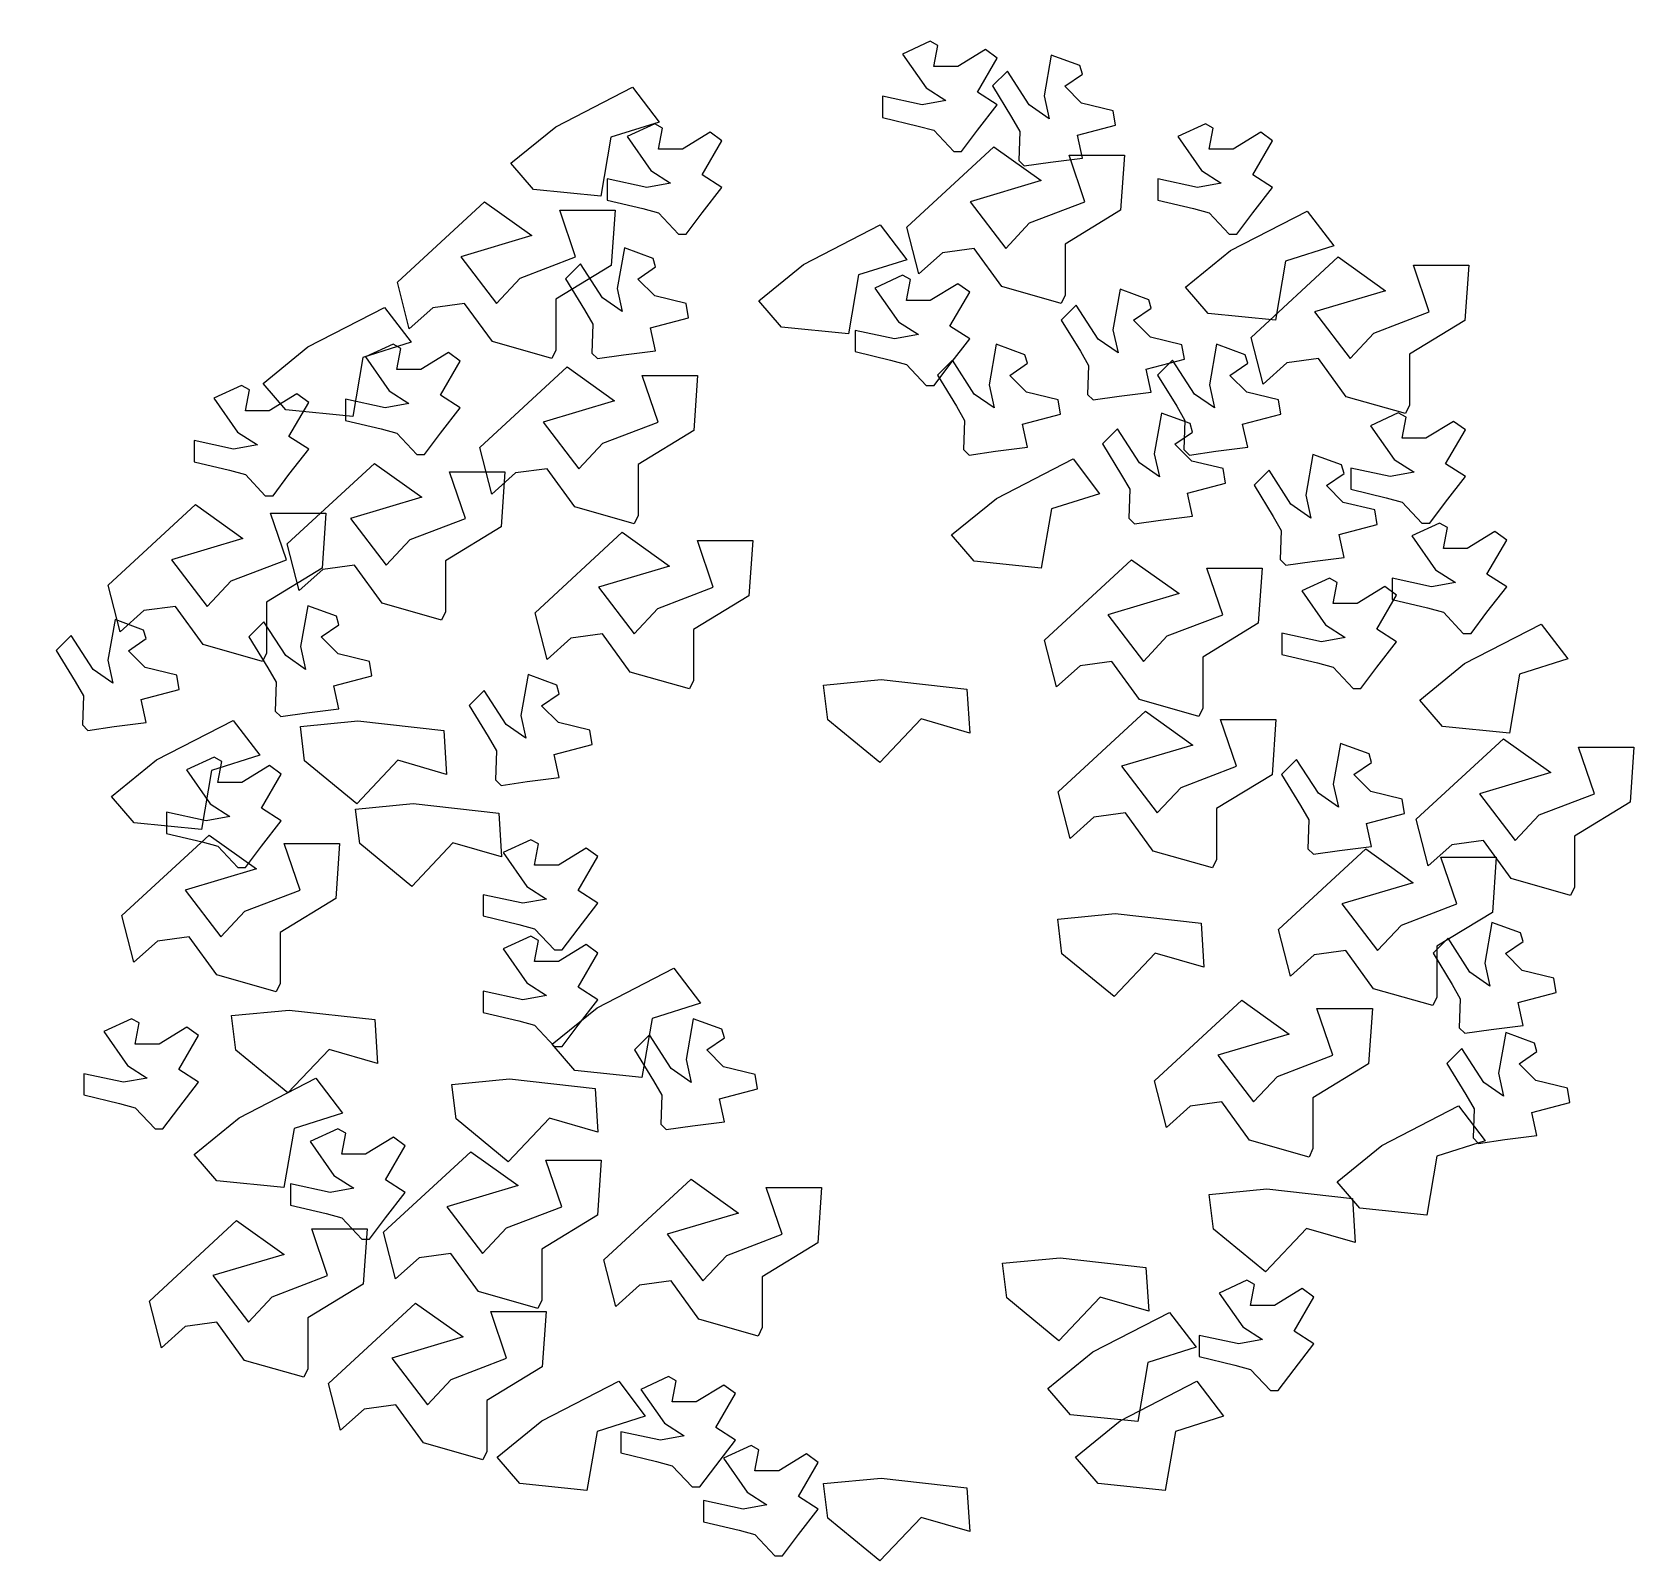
# Model space of a CAD drawing. Extents: x -7.1 to 6.9, y -6.5 to 6.9.
import ezdxf

# ---------------------------------------------------------------- set-up
doc = ezdxf.new("R2010")
doc.units = 0
doc.layers.get('0').update_dxf_attribs({"color": 94, "linetype": 'CONTINUOUS'})

# ---------------------------------------------------------------- blocks, each defined once
blk = doc.blocks.new('BRANCHO1', base_point=(16.66, 36.12))
at = {"color": 0}
for p, q in [((16.573, 36.1498), (16.6363, 36.2083)), ((16.6363, 36.2083), (16.6707, 36.1837)), ((16.7024, 36.1683), (16.6909, 36.2022)), ((16.6909, 36.2022), (16.7311, 36.2022)), ((16.7311, 36.2022), (16.7283, 36.1621)), ((16.6707, 36.1837), (16.619, 36.1683)), ((16.619, 36.1683), (16.6449, 36.1344)), ((16.6622, 36.1529), (16.7024, 36.1683)), ((16.7283, 36.1621), (16.688, 36.1375)), ((16.5817, 36.1159), (16.573, 36.1498)), ((16.6449, 36.1344), (16.6622, 36.1529)), ((16.688, 36.1375), (16.688, 36.1005)), ((16.5989, 36.1313), (16.5817, 36.1159)), ((16.6219, 36.1344), (16.5989, 36.1313)), ((16.642, 36.1067), (16.6219, 36.1344)), ((16.6851, 36.0944), (16.642, 36.1067)), ((16.688, 36.1005), (16.6851, 36.0944))]:
    blk.add_line(p, q, dxfattribs=at)
blk = doc.blocks.new('BRANCHO2', base_point=(16.83, 36.07))
at = {"color": 0}
for p, q in [((16.7826, 36.0972), (16.8244, 36.1012)), ((16.8244, 36.1012), (16.8867, 36.0942)), ((16.7857, 36.0721), (16.7826, 36.0972)), ((16.8867, 36.0942), (16.8887, 36.0624)), ((16.8235, 36.041), (16.7857, 36.0721)), ((16.8534, 36.0726), (16.8235, 36.041)), ((16.8887, 36.0624), (16.8534, 36.0726))]:
    blk.add_line(p, q, dxfattribs=at)
blk = doc.blocks.new('BRANCHO3', base_point=(16.71, 35.96))
at = {"color": 0}
for p, q in [((16.6899, 36.0349), (16.6698, 36.0256)), ((16.6956, 36.0318), (16.6899, 36.0349)), ((16.6927, 36.0165), (16.6956, 36.0318)), ((16.6698, 36.0256), (16.687, 36.001)), ((16.7301, 36.0288), (16.71, 36.0165)), ((16.7243, 35.9979), (16.7387, 36.0226)), ((16.7387, 36.0226), (16.7301, 36.0288)), ((16.71, 36.0165), (16.6927, 36.0165)), ((16.687, 36.001), (16.7014, 35.9918)), ((16.7387, 35.9887), (16.7243, 35.9979)), ((16.6554, 35.9949), (16.6554, 35.9795)), ((16.6841, 35.9887), (16.6554, 35.9949)), ((16.7014, 35.9918), (16.6841, 35.9887)), ((16.7243, 35.9702), (16.7387, 35.9887)), ((16.6554, 35.9795), (16.6812, 35.9733)), ((16.6812, 35.9733), (16.6927, 35.9702)), ((16.6927, 35.9702), (16.7071, 35.9548)), ((16.7128, 35.9548), (16.7243, 35.9702)), ((16.7071, 35.9548), (16.7128, 35.9548))]:
    blk.add_line(p, q, dxfattribs=at)

msp = doc.modelspace()

# ---------------------------------------------------------------- block references
at = {"color": 0, "xscale": 12, "yscale": 12, "zscale": 12}
for name, p, rotation in [('BRANCHO3', (1.56, 5.76), 315.0000000000102), ('BRANCHO2', (-2.28, 5.76), 33.69006752598449), ('BRANCHO2', (3.6, 4.68), 33.69006752598449), ('BRANCHO3', (-2.16, 4.08), 315.0000000000102), ('BRANCHO2', (-0.12, 4.56), 33.69006752598449), ('BRANCHO3', (2.16, 3.72), 315.0000000000102), ('BRANCHO2', (-4.44, 3.84), 33.69006752598449), ('BRANCHO3', (1.08, 3.24), 315.0000000000102), ('BRANCHO3', (3, 3.24), 315.0000000000102), ('BRANCHO3', (2.52, 2.64), 315.0000000000102), ('BRANCHO3', (3.84, 2.28), 315.0000000000102), ('BRANCHO2', (1.56, 2.52), 33.69006752598449), ('BRANCHO3', (-4.92, 0.96), 315.0000000000102), ('BRANCHO3', (-6.6, 0.84), 315.0000000000102), ('BRANCHO2', (5.64, 1.08), 33.69006752598449), ('BRANCHO3', (-3, 0.36), 315.0000000000102), ('BRANCHO2', (-5.76, 0.24), 33.69006752598449), ('BRANCHO3', (4.08, -0.24), 315.0000000000102), ('BRANCHO3', (5.4, -1.8), 315.0000000000102), ('BRANCHO2', (-1.92, -1.92), 33.69006752598449), ('BRANCHO3', (-1.56, -2.64), 315.0000000000102), ('BRANCHO3', (5.52, -2.76), 315.0000000000102), ('BRANCHO2', (-5.04, -2.88), 33.69006752598449), ('BRANCHO2', (4.92, -3.12), 33.69006752598449), ('BRANCHO2', (2.4, -4.92), 33.69006752598449), ('BRANCHO2', (-2.4, -5.52), 33.69006752598449), ('BRANCHO2', (2.64, -5.52), 33.69006752598449)]:
    msp.add_blockref(name, p, dxfattribs=dict(at, rotation=rotation))
for name, p in [('BRANCHO3', (0.96, 5.88)), ('BRANCHO3', (-1.44, 5.16)), ('BRANCHO3', (3.36, 5.16)), ('BRANCHO1', (1.56, 4.8)), ('BRANCHO1', (-2.88, 4.32)), ('BRANCHO1', (4.56, 3.84)), ('BRANCHO3', (0.72, 3.84)), ('BRANCHO3', (-3.72, 3.24)), ('BRANCHO1', (-2.16, 2.88)), ('BRANCHO3', (-5.04, 2.88)), ('BRANCHO3', (5.04, 2.64)), ('BRANCHO1', (-3.84, 2.04)), ('BRANCHO1', (-5.4, 1.68)), ('BRANCHO3', (5.4, 1.68)), ('BRANCHO1', (-1.68, 1.44)), ('BRANCHO1', (2.76, 1.2)), ('BRANCHO3', (4.44, 1.2)), ('BRANCHO2', (0.36, 0.84)), ('BRANCHO2', (-4.2, 0.48)), ('BRANCHO1', (2.88, -0.12)), ('BRANCHO1', (6, -0.36)), ('BRANCHO3', (-5.28, -0.36)), ('BRANCHO2', (-3.72, -0.24)), ('BRANCHO1', (-5.28, -1.2)), ('BRANCHO3', (-2.52, -1.08)), ('BRANCHO1', (4.8, -1.32)), ('BRANCHO2', (2.4, -1.2)), ('BRANCHO3', (-2.52, -1.92)), ('BRANCHO2', (-4.8, -2.04)), ('BRANCHO1', (3.72, -2.64)), ('BRANCHO3', (-6, -2.64)), ('BRANCHO2', (-2.88, -2.64)), ('BRANCHO3', (-4.2, -3.6)), ('BRANCHO1', (-3, -3.96)), ('BRANCHO1', (-1.08, -4.2)), ('BRANCHO2', (3.72, -3.6)), ('BRANCHO1', (-5.04, -4.56)), ('BRANCHO2', (1.92, -4.2)), ('BRANCHO3', (3.72, -4.92)), ('BRANCHO1', (-3.48, -5.28)), ('BRANCHO3', (-1.32, -5.76)), ('BRANCHO3', (-0.6, -6.36)), ('BRANCHO2', (0.36, -6.12))]:
    msp.add_blockref(name, p, dxfattribs=at)

doc.saveas('drawing.dxf')
